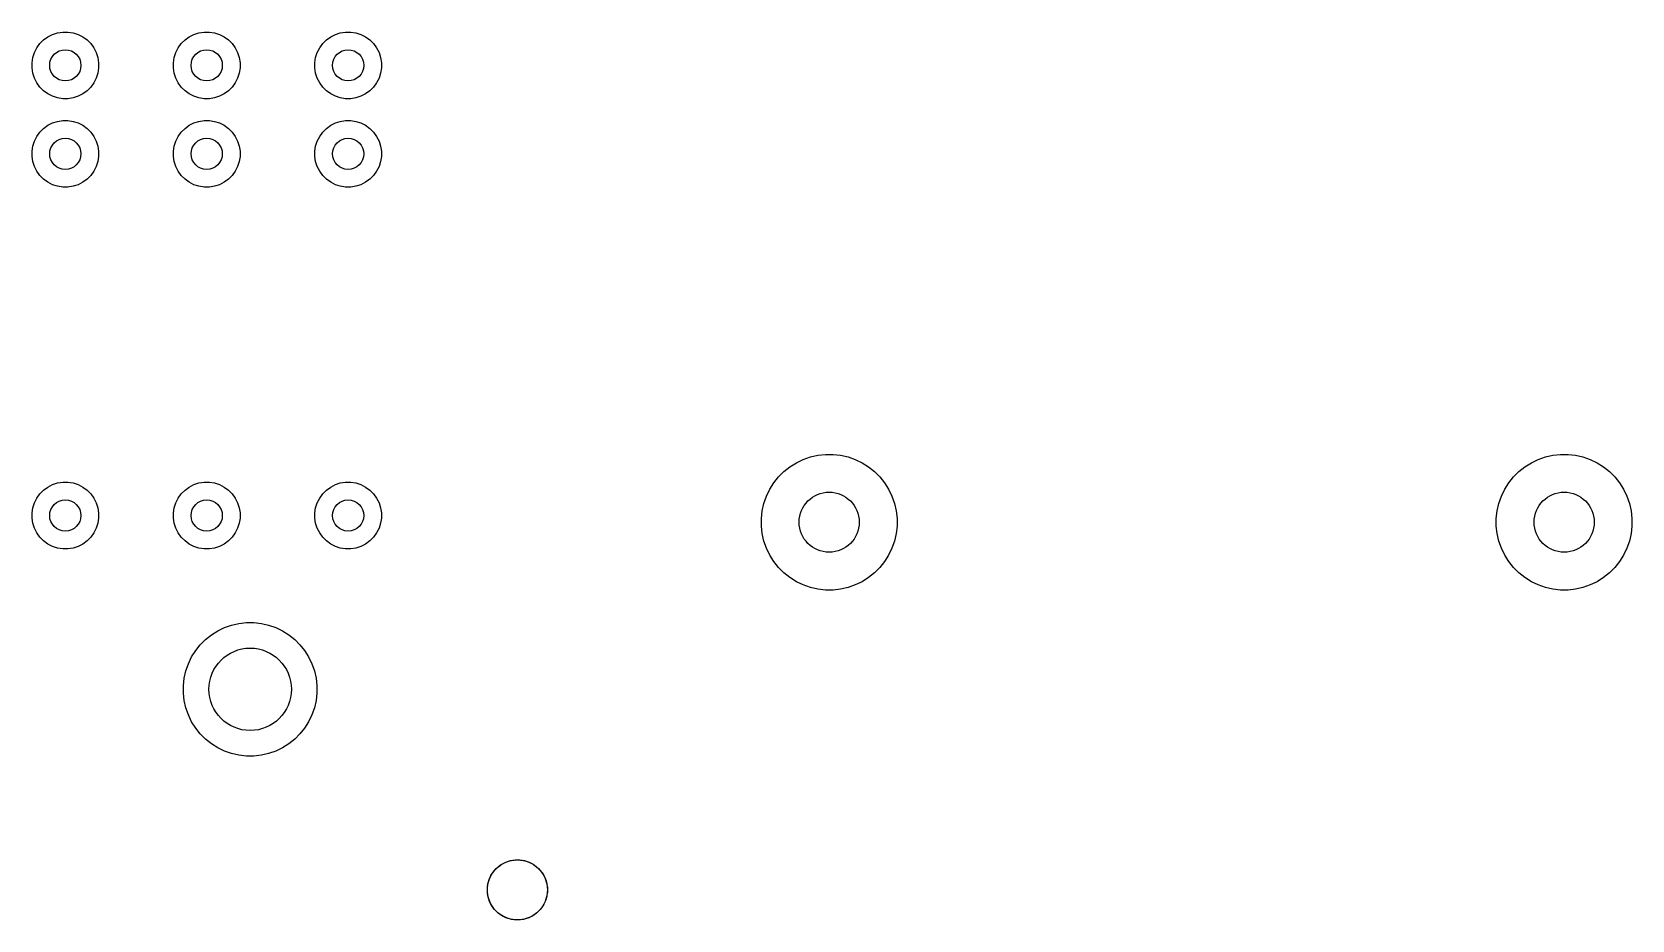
# Model space of a CAD drawing. Header units: inches. Extents: x 0.74 to 7.47, y -5.09 to -0.82.
# Drawn here: x 0.795 to 3.624, y -5.093 to -3.524 of the extents above; entities that cross this region are included whole.
import ezdxf

# ---------------------------------------------------------------- set-up
doc = ezdxf.new("R2010")
doc.units = ezdxf.units.IN
doc.header["$MEASUREMENT"] = 0
doc.layers.add('BLACK', color=250, linetype='CONTINUOUS')

msp = doc.modelspace()

# ---------------------------------------------------------------- linework, layer by layer
at = {"layer": 'BLACK', "linetype": 'CONTINUOUS'}
for p, q in [((0.816, -3.5378), (0.8235, -3.5323)), ((0.8235, -3.5323), (0.8317, -3.5281)), ((0.8317, -3.5281), (0.8405, -3.5253)), ((0.8405, -3.5253), (0.8497, -3.5238)), ((0.8497, -3.5238), (0.859, -3.5238)), ((0.859, -3.5238), (0.8681, -3.5253)), ((0.8681, -3.5253), (0.8769, -3.5281)), ((0.8769, -3.5281), (0.8852, -3.5323)), ((0.8852, -3.5323), (0.8927, -3.5378)), ((1.066, -3.5378), (1.0735, -3.5323)), ((1.0735, -3.5323), (1.0817, -3.5281)), ((1.0817, -3.5281), (1.0905, -3.5253)), ((1.0905, -3.5253), (1.0997, -3.5238)), ((1.0997, -3.5238), (1.109, -3.5238)), ((1.109, -3.5238), (1.1181, -3.5253)), ((1.1181, -3.5253), (1.1269, -3.5281)), ((1.1269, -3.5281), (1.1352, -3.5323)), ((1.1352, -3.5323), (1.1427, -3.5378)), ((1.316, -3.5378), (1.3235, -3.5323)), ((1.3235, -3.5323), (1.3317, -3.5281)), ((1.3317, -3.5281), (1.3405, -3.5253)), ((1.3405, -3.5253), (1.3497, -3.5238)), ((1.3497, -3.5238), (1.359, -3.5238)), ((1.359, -3.5238), (1.3681, -3.5253)), ((1.3681, -3.5253), (1.3769, -3.5281)), ((1.3769, -3.5281), (1.3852, -3.5323)), ((1.3852, -3.5323), (1.3927, -3.5378)), ((0.7969, -3.5689), (0.7998, -3.5601)), ((0.7998, -3.5601), (0.804, -3.5518)), ((0.804, -3.5518), (0.8094, -3.5443)), ((0.8094, -3.5443), (0.816, -3.5378)), ((0.8927, -3.5378), (0.8992, -3.5443)), ((0.8992, -3.5443), (0.9047, -3.5518)), ((0.9047, -3.5518), (0.9089, -3.5601)), ((0.9089, -3.5601), (0.9118, -3.5689)), ((1.0469, -3.5689), (1.0498, -3.5601)), ((1.0498, -3.5601), (1.054, -3.5518)), ((1.054, -3.5518), (1.0594, -3.5443)), ((1.0594, -3.5443), (1.066, -3.5378)), ((1.1427, -3.5378), (1.1492, -3.5443)), ((1.1492, -3.5443), (1.1547, -3.5518)), ((1.1547, -3.5518), (1.1589, -3.5601)), ((1.1589, -3.5601), (1.1618, -3.5689)), ((1.2969, -3.5689), (1.2998, -3.5601)), ((1.2998, -3.5601), (1.304, -3.5518)), ((1.304, -3.5518), (1.3094, -3.5443)), ((1.3094, -3.5443), (1.316, -3.5378)), ((1.3927, -3.5378), (1.3992, -3.5443)), ((1.3992, -3.5443), (1.4047, -3.5518)), ((1.4047, -3.5518), (1.4089, -3.5601)), ((1.4089, -3.5601), (1.4118, -3.5689)), ((0.7955, -3.578), (0.7969, -3.5689)), ((0.7955, -3.5873), (0.7955, -3.578)), ((0.7969, -3.5965), (0.7955, -3.5873)), ((0.9118, -3.5689), (0.9132, -3.578)), ((0.9132, -3.5873), (0.9118, -3.5965)), ((0.9132, -3.578), (0.9132, -3.5873)), ((1.0455, -3.578), (1.0469, -3.5689)), ((1.0455, -3.5873), (1.0455, -3.578)), ((1.0469, -3.5965), (1.0455, -3.5873)), ((1.1618, -3.5689), (1.1632, -3.578)), ((1.1632, -3.5873), (1.1618, -3.5965)), ((1.1632, -3.578), (1.1632, -3.5873)), ((1.2955, -3.578), (1.2969, -3.5689)), ((1.2955, -3.5873), (1.2955, -3.578)), ((1.2969, -3.5965), (1.2955, -3.5873)), ((1.4118, -3.5689), (1.4132, -3.578)), ((1.4132, -3.5873), (1.4118, -3.5965)), ((1.4132, -3.578), (1.4132, -3.5873)), ((0.7998, -3.6053), (0.7969, -3.5965)), ((0.804, -3.6135), (0.7998, -3.6053)), ((0.8094, -3.621), (0.804, -3.6135)), ((0.9047, -3.6135), (0.8992, -3.621)), ((0.9089, -3.6053), (0.9047, -3.6135)), ((0.9118, -3.5965), (0.9089, -3.6053)), ((1.0498, -3.6053), (1.0469, -3.5965)), ((1.054, -3.6135), (1.0498, -3.6053)), ((1.0594, -3.621), (1.054, -3.6135)), ((1.1547, -3.6135), (1.1492, -3.621)), ((1.1589, -3.6053), (1.1547, -3.6135)), ((1.1618, -3.5965), (1.1589, -3.6053)), ((1.2998, -3.6053), (1.2969, -3.5965)), ((1.304, -3.6135), (1.2998, -3.6053)), ((1.3094, -3.621), (1.304, -3.6135)), ((1.4047, -3.6135), (1.3992, -3.621)), ((1.4089, -3.6053), (1.4047, -3.6135)), ((1.4118, -3.5965), (1.4089, -3.6053)), ((0.816, -3.6276), (0.8094, -3.621)), ((0.8235, -3.633), (0.816, -3.6276)), ((0.8317, -3.6372), (0.8235, -3.633)), ((0.8405, -3.6401), (0.8317, -3.6372)), ((0.8497, -3.6416), (0.8405, -3.6401)), ((0.859, -3.6416), (0.8497, -3.6416)), ((0.8681, -3.6401), (0.859, -3.6416)), ((0.8769, -3.6372), (0.8681, -3.6401)), ((0.8852, -3.633), (0.8769, -3.6372)), ((0.8927, -3.6276), (0.8852, -3.633)), ((0.8992, -3.621), (0.8927, -3.6276)), ((1.066, -3.6276), (1.0594, -3.621)), ((1.0735, -3.633), (1.066, -3.6276)), ((1.0817, -3.6372), (1.0735, -3.633)), ((1.0905, -3.6401), (1.0817, -3.6372)), ((1.0997, -3.6416), (1.0905, -3.6401)), ((1.109, -3.6416), (1.0997, -3.6416)), ((1.1181, -3.6401), (1.109, -3.6416)), ((1.1269, -3.6372), (1.1181, -3.6401)), ((1.1352, -3.633), (1.1269, -3.6372)), ((1.1427, -3.6276), (1.1352, -3.633)), ((1.1492, -3.621), (1.1427, -3.6276)), ((1.316, -3.6276), (1.3094, -3.621)), ((1.3235, -3.633), (1.316, -3.6276)), ((1.3317, -3.6372), (1.3235, -3.633)), ((1.3405, -3.6401), (1.3317, -3.6372)), ((1.3497, -3.6416), (1.3405, -3.6401)), ((1.359, -3.6416), (1.3497, -3.6416)), ((1.3681, -3.6401), (1.359, -3.6416)), ((1.3769, -3.6372), (1.3681, -3.6401)), ((1.3852, -3.633), (1.3769, -3.6372)), ((1.3927, -3.6276), (1.3852, -3.633)), ((1.3992, -3.621), (1.3927, -3.6276)), ((0.804, -3.7081), (0.8094, -3.7006)), ((0.8094, -3.7006), (0.816, -3.6941)), ((0.816, -3.6941), (0.8235, -3.6886)), ((0.8235, -3.6886), (0.8317, -3.6844)), ((0.8317, -3.6844), (0.8405, -3.6816)), ((0.8405, -3.6816), (0.8497, -3.6801)), ((0.8497, -3.6801), (0.859, -3.6801)), ((0.859, -3.6801), (0.8681, -3.6816)), ((0.8681, -3.6816), (0.8769, -3.6844)), ((0.8769, -3.6844), (0.8852, -3.6886)), ((0.8852, -3.6886), (0.8927, -3.6941)), ((0.8927, -3.6941), (0.8992, -3.7006)), ((0.8992, -3.7006), (0.9047, -3.7081)), ((1.054, -3.7081), (1.0594, -3.7006)), ((1.0594, -3.7006), (1.066, -3.6941)), ((1.066, -3.6941), (1.0735, -3.6886)), ((1.0735, -3.6886), (1.0817, -3.6844)), ((1.0817, -3.6844), (1.0905, -3.6816)), ((1.0905, -3.6816), (1.0997, -3.6801)), ((1.0997, -3.6801), (1.109, -3.6801)), ((1.109, -3.6801), (1.1181, -3.6816)), ((1.1181, -3.6816), (1.1269, -3.6844)), ((1.1269, -3.6844), (1.1352, -3.6886)), ((1.1352, -3.6886), (1.1427, -3.6941)), ((1.1427, -3.6941), (1.1492, -3.7006)), ((1.1492, -3.7006), (1.1547, -3.7081)), ((1.304, -3.7081), (1.3094, -3.7006)), ((1.3094, -3.7006), (1.316, -3.6941)), ((1.316, -3.6941), (1.3235, -3.6886)), ((1.3235, -3.6886), (1.3317, -3.6844)), ((1.3317, -3.6844), (1.3405, -3.6816)), ((1.3405, -3.6816), (1.3497, -3.6801)), ((1.3497, -3.6801), (1.359, -3.6801)), ((1.359, -3.6801), (1.3681, -3.6816)), ((1.3681, -3.6816), (1.3769, -3.6844)), ((1.3769, -3.6844), (1.3852, -3.6886)), ((1.3852, -3.6886), (1.3927, -3.6941)), ((1.3927, -3.6941), (1.3992, -3.7006)), ((1.3992, -3.7006), (1.4047, -3.7081)), ((0.7955, -3.7343), (0.7969, -3.7252)), ((0.7969, -3.7252), (0.7998, -3.7164)), ((0.7998, -3.7164), (0.804, -3.7081)), ((0.9047, -3.7081), (0.9089, -3.7164)), ((0.9089, -3.7164), (0.9118, -3.7252)), ((0.9118, -3.7252), (0.9132, -3.7343)), ((1.0455, -3.7343), (1.0469, -3.7252)), ((1.0469, -3.7252), (1.0498, -3.7164)), ((1.0498, -3.7164), (1.054, -3.7081)), ((1.1547, -3.7081), (1.1589, -3.7164)), ((1.1589, -3.7164), (1.1618, -3.7252)), ((1.1618, -3.7252), (1.1632, -3.7343)), ((1.2955, -3.7343), (1.2969, -3.7252)), ((1.2969, -3.7252), (1.2998, -3.7164)), ((1.2998, -3.7164), (1.304, -3.7081)), ((1.4047, -3.7081), (1.4089, -3.7164)), ((1.4089, -3.7164), (1.4118, -3.7252)), ((1.4118, -3.7252), (1.4132, -3.7343)), ((0.7955, -3.7436), (0.7955, -3.7343)), ((0.7969, -3.7528), (0.7955, -3.7436)), ((0.7998, -3.7616), (0.7969, -3.7528)), ((0.804, -3.7698), (0.7998, -3.7616)), ((0.9089, -3.7616), (0.9047, -3.7698)), ((0.9118, -3.7528), (0.9089, -3.7616)), ((0.9132, -3.7436), (0.9118, -3.7528)), ((0.9132, -3.7343), (0.9132, -3.7436)), ((1.0455, -3.7436), (1.0455, -3.7343)), ((1.0469, -3.7528), (1.0455, -3.7436)), ((1.0498, -3.7616), (1.0469, -3.7528)), ((1.054, -3.7698), (1.0498, -3.7616)), ((1.1589, -3.7616), (1.1547, -3.7698)), ((1.1618, -3.7528), (1.1589, -3.7616)), ((1.1632, -3.7436), (1.1618, -3.7528)), ((1.1632, -3.7343), (1.1632, -3.7436)), ((1.2955, -3.7436), (1.2955, -3.7343)), ((1.2969, -3.7528), (1.2955, -3.7436)), ((1.2998, -3.7616), (1.2969, -3.7528)), ((1.304, -3.7698), (1.2998, -3.7616)), ((1.4089, -3.7616), (1.4047, -3.7698)), ((1.4118, -3.7528), (1.4089, -3.7616)), ((1.4132, -3.7436), (1.4118, -3.7528)), ((1.4132, -3.7343), (1.4132, -3.7436)), ((0.8094, -3.7773), (0.804, -3.7698)), ((0.816, -3.7839), (0.8094, -3.7773)), ((0.8235, -3.7893), (0.816, -3.7839)), ((0.8317, -3.7935), (0.8235, -3.7893)), ((0.8852, -3.7893), (0.8769, -3.7935)), ((0.8927, -3.7839), (0.8852, -3.7893)), ((0.8992, -3.7773), (0.8927, -3.7839)), ((0.9047, -3.7698), (0.8992, -3.7773)), ((1.0594, -3.7773), (1.054, -3.7698)), ((1.066, -3.7839), (1.0594, -3.7773)), ((1.0735, -3.7893), (1.066, -3.7839)), ((1.0817, -3.7935), (1.0735, -3.7893)), ((1.1352, -3.7893), (1.1269, -3.7935)), ((1.1427, -3.7839), (1.1352, -3.7893)), ((1.1492, -3.7773), (1.1427, -3.7839)), ((1.1547, -3.7698), (1.1492, -3.7773)), ((1.3094, -3.7773), (1.304, -3.7698)), ((1.316, -3.7839), (1.3094, -3.7773)), ((1.3235, -3.7893), (1.316, -3.7839)), ((1.3317, -3.7935), (1.3235, -3.7893)), ((1.3852, -3.7893), (1.3769, -3.7935)), ((1.3927, -3.7839), (1.3852, -3.7893)), ((1.3992, -3.7773), (1.3927, -3.7839)), ((1.4047, -3.7698), (1.3992, -3.7773)), ((0.8405, -3.7964), (0.8317, -3.7935)), ((0.8497, -3.7978), (0.8405, -3.7964)), ((0.859, -3.7978), (0.8497, -3.7978)), ((0.8681, -3.7964), (0.859, -3.7978)), ((0.8769, -3.7935), (0.8681, -3.7964)), ((1.0905, -3.7964), (1.0817, -3.7935)), ((1.0997, -3.7978), (1.0905, -3.7964)), ((1.109, -3.7978), (1.0997, -3.7978)), ((1.1181, -3.7964), (1.109, -3.7978)), ((1.1269, -3.7935), (1.1181, -3.7964)), ((1.3405, -3.7964), (1.3317, -3.7935)), ((1.3497, -3.7978), (1.3405, -3.7964)), ((1.359, -3.7978), (1.3497, -3.7978)), ((1.3681, -3.7964), (1.359, -3.7978)), ((1.3769, -3.7935), (1.3681, -3.7964)), ((2.1846, -4.2714), (2.198, -4.2699)), ((2.198, -4.2699), (2.2115, -4.2699)), ((2.2115, -4.2699), (2.2248, -4.2714)), ((3.4838, -4.2714), (3.4972, -4.2699)), ((3.4972, -4.2699), (3.5107, -4.2699)), ((3.5107, -4.2699), (3.5241, -4.2714)), ((2.1247, -4.3002), (2.1352, -4.2918)), ((2.1352, -4.2918), (2.1466, -4.2847)), ((2.1466, -4.2847), (2.1588, -4.2788)), ((2.1588, -4.2788), (2.1715, -4.2744)), ((2.1715, -4.2744), (2.1846, -4.2714)), ((2.2248, -4.2714), (2.238, -4.2744)), ((2.238, -4.2744), (2.2507, -4.2788)), ((2.2507, -4.2788), (2.2628, -4.2847)), ((2.2628, -4.2847), (2.2742, -4.2918)), ((2.2742, -4.2918), (2.2847, -4.3002)), ((3.4239, -4.3002), (3.4345, -4.2918)), ((3.4345, -4.2918), (3.4459, -4.2847)), ((3.4459, -4.2847), (3.458, -4.2788)), ((3.458, -4.2788), (3.4707, -4.2744)), ((3.4707, -4.2744), (3.4838, -4.2714)), ((3.5241, -4.2714), (3.5372, -4.2744)), ((3.5372, -4.2744), (3.5499, -4.2788)), ((3.5499, -4.2788), (3.562, -4.2847)), ((3.562, -4.2847), (3.5734, -4.2918)), ((3.5734, -4.2918), (3.584, -4.3002)), ((0.8235, -4.3276), (0.8317, -4.3234)), ((0.8317, -4.3234), (0.8405, -4.3205)), ((0.8405, -4.3205), (0.8497, -4.3191)), ((0.8497, -4.3191), (0.859, -4.3191)), ((0.859, -4.3191), (0.8681, -4.3205)), ((0.8681, -4.3205), (0.8769, -4.3234)), ((0.8769, -4.3234), (0.8852, -4.3276)), ((1.0735, -4.3276), (1.0817, -4.3234)), ((1.0817, -4.3234), (1.0905, -4.3205)), ((1.0905, -4.3205), (1.0997, -4.3191)), ((1.0997, -4.3191), (1.109, -4.3191)), ((1.109, -4.3191), (1.1181, -4.3205)), ((1.1181, -4.3205), (1.1269, -4.3234)), ((1.1269, -4.3234), (1.1352, -4.3276)), ((1.3235, -4.3276), (1.3317, -4.3234)), ((1.3317, -4.3234), (1.3405, -4.3205)), ((1.3405, -4.3205), (1.3497, -4.3191)), ((1.3497, -4.3191), (1.359, -4.3191)), ((1.359, -4.3191), (1.3681, -4.3205)), ((1.3681, -4.3205), (1.3769, -4.3234)), ((1.3769, -4.3234), (1.3852, -4.3276)), ((2.0996, -4.3317), (2.1068, -4.3203)), ((2.1068, -4.3203), (2.1152, -4.3097)), ((2.1152, -4.3097), (2.1247, -4.3002)), ((2.2847, -4.3002), (2.2943, -4.3097)), ((2.2943, -4.3097), (2.3027, -4.3203)), ((2.3027, -4.3203), (2.3098, -4.3317)), ((3.3988, -4.3317), (3.406, -4.3203)), ((3.406, -4.3203), (3.4144, -4.3097)), ((3.4144, -4.3097), (3.4239, -4.3002)), ((3.584, -4.3002), (3.5935, -4.3097)), ((3.5935, -4.3097), (3.6019, -4.3203)), ((3.6019, -4.3203), (3.609, -4.3317)), ((0.7969, -4.3642), (0.7998, -4.3554)), ((0.7998, -4.3554), (0.804, -4.3471)), ((0.804, -4.3471), (0.8094, -4.3396)), ((0.8094, -4.3396), (0.816, -4.333)), ((0.816, -4.333), (0.8235, -4.3276)), ((0.8852, -4.3276), (0.8927, -4.333)), ((0.8927, -4.333), (0.8992, -4.3396)), ((0.8992, -4.3396), (0.9047, -4.3471)), ((0.9047, -4.3471), (0.9089, -4.3554)), ((0.9089, -4.3554), (0.9118, -4.3642)), ((1.0469, -4.3642), (1.0498, -4.3554)), ((1.0498, -4.3554), (1.054, -4.3471)), ((1.054, -4.3471), (1.0594, -4.3396)), ((1.0594, -4.3396), (1.066, -4.333)), ((1.066, -4.333), (1.0735, -4.3276)), ((1.1352, -4.3276), (1.1427, -4.333)), ((1.1427, -4.333), (1.1492, -4.3396)), ((1.1492, -4.3396), (1.1547, -4.3471)), ((1.1547, -4.3471), (1.1589, -4.3554)), ((1.1589, -4.3554), (1.1618, -4.3642)), ((1.2969, -4.3642), (1.2998, -4.3554)), ((1.2998, -4.3554), (1.304, -4.3471)), ((1.304, -4.3471), (1.3094, -4.3396)), ((1.3094, -4.3396), (1.316, -4.333)), ((1.316, -4.333), (1.3235, -4.3276)), ((1.3852, -4.3276), (1.3927, -4.333)), ((1.3927, -4.333), (1.3992, -4.3396)), ((1.3992, -4.3396), (1.4047, -4.3471)), ((1.4047, -4.3471), (1.4089, -4.3554)), ((1.4089, -4.3554), (1.4118, -4.3642)), ((2.0893, -4.3565), (2.0938, -4.3438)), ((2.0938, -4.3438), (2.0996, -4.3317)), ((2.3098, -4.3317), (2.3157, -4.3438)), ((2.3157, -4.3438), (2.3201, -4.3565)), ((3.3886, -4.3565), (3.393, -4.3438)), ((3.393, -4.3438), (3.3988, -4.3317)), ((3.609, -4.3317), (3.6149, -4.3438)), ((3.6149, -4.3438), (3.6193, -4.3565)), ((0.7955, -4.3733), (0.7969, -4.3642)), ((0.7955, -4.3826), (0.7955, -4.3733)), ((0.7969, -4.3917), (0.7955, -4.3826)), ((0.9118, -4.3642), (0.9132, -4.3733)), ((0.9132, -4.3826), (0.9118, -4.3917)), ((0.9132, -4.3733), (0.9132, -4.3826)), ((1.0455, -4.3733), (1.0469, -4.3642)), ((1.0455, -4.3826), (1.0455, -4.3733)), ((1.0469, -4.3917), (1.0455, -4.3826)), ((1.1618, -4.3642), (1.1632, -4.3733)), ((1.1632, -4.3826), (1.1618, -4.3917)), ((1.1632, -4.3733), (1.1632, -4.3826)), ((1.2955, -4.3733), (1.2969, -4.3642)), ((1.2955, -4.3826), (1.2955, -4.3733)), ((1.2969, -4.3917), (1.2955, -4.3826)), ((1.4118, -4.3642), (1.4132, -4.3733)), ((1.4132, -4.3826), (1.4118, -4.3917)), ((1.4132, -4.3733), (1.4132, -4.3826)), ((2.0848, -4.383), (2.0863, -4.3696)), ((2.0848, -4.3965), (2.0848, -4.383)), ((2.0863, -4.3696), (2.0893, -4.3565)), ((2.3201, -4.3565), (2.3231, -4.3696)), ((2.3231, -4.3696), (2.3246, -4.383)), ((2.3246, -4.383), (2.3246, -4.3965)), ((3.384, -4.383), (3.3856, -4.3696)), ((3.384, -4.3965), (3.384, -4.383)), ((3.3856, -4.3696), (3.3886, -4.3565)), ((3.6193, -4.3565), (3.6223, -4.3696)), ((3.6223, -4.3696), (3.6238, -4.383)), ((3.6238, -4.383), (3.6238, -4.3965)), ((0.7998, -4.4006), (0.7969, -4.3917)), ((0.804, -4.4088), (0.7998, -4.4006)), ((0.8094, -4.4163), (0.804, -4.4088)), ((0.9047, -4.4088), (0.8992, -4.4163)), ((0.9089, -4.4006), (0.9047, -4.4088)), ((0.9118, -4.3917), (0.9089, -4.4006)), ((1.0498, -4.4006), (1.0469, -4.3917)), ((1.054, -4.4088), (1.0498, -4.4006)), ((1.0594, -4.4163), (1.054, -4.4088)), ((1.1547, -4.4088), (1.1492, -4.4163)), ((1.1589, -4.4006), (1.1547, -4.4088)), ((1.1618, -4.3917), (1.1589, -4.4006)), ((1.2998, -4.4006), (1.2969, -4.3917)), ((1.304, -4.4088), (1.2998, -4.4006)), ((1.3094, -4.4163), (1.304, -4.4088)), ((1.4047, -4.4088), (1.3992, -4.4163)), ((1.4089, -4.4006), (1.4047, -4.4088)), ((1.4118, -4.3917), (1.4089, -4.4006)), ((2.0863, -4.4099), (2.0848, -4.3965)), ((2.0893, -4.423), (2.0863, -4.4099)), ((2.3231, -4.4099), (2.3201, -4.423)), ((2.3246, -4.3965), (2.3231, -4.4099)), ((3.3856, -4.4099), (3.384, -4.3965)), ((3.3886, -4.423), (3.3856, -4.4099)), ((3.6223, -4.4099), (3.6193, -4.423)), ((3.6238, -4.3965), (3.6223, -4.4099)), ((0.816, -4.4229), (0.8094, -4.4163)), ((0.8235, -4.4283), (0.816, -4.4229)), ((0.8317, -4.4325), (0.8235, -4.4283)), ((0.8405, -4.4354), (0.8317, -4.4325)), ((0.8497, -4.4368), (0.8405, -4.4354)), ((0.859, -4.4368), (0.8497, -4.4368)), ((0.8681, -4.4354), (0.859, -4.4368)), ((0.8769, -4.4325), (0.8681, -4.4354)), ((0.8852, -4.4283), (0.8769, -4.4325)), ((0.8927, -4.4229), (0.8852, -4.4283)), ((0.8992, -4.4163), (0.8927, -4.4229)), ((1.066, -4.4229), (1.0594, -4.4163)), ((1.0735, -4.4283), (1.066, -4.4229)), ((1.0817, -4.4325), (1.0735, -4.4283)), ((1.0905, -4.4354), (1.0817, -4.4325)), ((1.0997, -4.4368), (1.0905, -4.4354)), ((1.109, -4.4368), (1.0997, -4.4368)), ((1.1181, -4.4354), (1.109, -4.4368)), ((1.1269, -4.4325), (1.1181, -4.4354)), ((1.1352, -4.4283), (1.1269, -4.4325)), ((1.1427, -4.4229), (1.1352, -4.4283)), ((1.1492, -4.4163), (1.1427, -4.4229)), ((1.316, -4.4229), (1.3094, -4.4163)), ((1.3235, -4.4283), (1.316, -4.4229)), ((1.3317, -4.4325), (1.3235, -4.4283)), ((1.3405, -4.4354), (1.3317, -4.4325)), ((1.3497, -4.4368), (1.3405, -4.4354)), ((1.359, -4.4368), (1.3497, -4.4368)), ((1.3681, -4.4354), (1.359, -4.4368)), ((1.3769, -4.4325), (1.3681, -4.4354)), ((1.3852, -4.4283), (1.3769, -4.4325)), ((1.3927, -4.4229), (1.3852, -4.4283)), ((1.3992, -4.4163), (1.3927, -4.4229)), ((2.0938, -4.4357), (2.0893, -4.423)), ((2.0996, -4.4478), (2.0938, -4.4357)), ((2.3157, -4.4357), (2.3098, -4.4478)), ((2.3201, -4.423), (2.3157, -4.4357)), ((3.393, -4.4357), (3.3886, -4.423)), ((3.3988, -4.4478), (3.393, -4.4357)), ((3.6149, -4.4357), (3.609, -4.4478)), ((3.6193, -4.423), (3.6149, -4.4357)), ((2.1068, -4.4592), (2.0996, -4.4478)), ((2.1152, -4.4698), (2.1068, -4.4592)), ((2.3027, -4.4592), (2.2943, -4.4698)), ((2.3098, -4.4478), (2.3027, -4.4592)), ((3.406, -4.4592), (3.3988, -4.4478)), ((3.4144, -4.4698), (3.406, -4.4592)), ((3.6019, -4.4592), (3.5935, -4.4698)), ((3.609, -4.4478), (3.6019, -4.4592)), ((2.1247, -4.4793), (2.1152, -4.4698)), ((2.1352, -4.4877), (2.1247, -4.4793)), ((2.1466, -4.4949), (2.1352, -4.4877)), ((2.1588, -4.5007), (2.1466, -4.4949)), ((2.2628, -4.4949), (2.2507, -4.5007)), ((2.2742, -4.4877), (2.2628, -4.4949)), ((2.2847, -4.4793), (2.2742, -4.4877)), ((2.2943, -4.4698), (2.2847, -4.4793)), ((3.4239, -4.4793), (3.4144, -4.4698)), ((3.4345, -4.4877), (3.4239, -4.4793)), ((3.4459, -4.4949), (3.4345, -4.4877)), ((3.458, -4.5007), (3.4459, -4.4949)), ((3.562, -4.4949), (3.5499, -4.5007)), ((3.5734, -4.4877), (3.562, -4.4949)), ((3.584, -4.4793), (3.5734, -4.4877)), ((3.5935, -4.4698), (3.584, -4.4793)), ((2.1715, -4.5051), (2.1588, -4.5007)), ((2.1846, -4.5081), (2.1715, -4.5051)), ((2.198, -4.5097), (2.1846, -4.5081)), ((2.2115, -4.5097), (2.198, -4.5097)), ((2.2248, -4.5081), (2.2115, -4.5097)), ((2.238, -4.5051), (2.2248, -4.5081)), ((2.2507, -4.5007), (2.238, -4.5051)), ((3.4707, -4.5051), (3.458, -4.5007)), ((3.4838, -4.5081), (3.4707, -4.5051)), ((3.4972, -4.5097), (3.4838, -4.5081)), ((3.5107, -4.5097), (3.4972, -4.5097)), ((3.5241, -4.5081), (3.5107, -4.5097)), ((3.5372, -4.5051), (3.5241, -4.5081)), ((3.5499, -4.5007), (3.5372, -4.5051)), ((1.1128, -4.5887), (1.124, -4.5817)), ((1.124, -4.5817), (1.1359, -4.5759)), ((1.1359, -4.5759), (1.1484, -4.5715)), ((1.1484, -4.5715), (1.1613, -4.5686)), ((1.1613, -4.5686), (1.1745, -4.5671)), ((1.1745, -4.5671), (1.1877, -4.5671)), ((1.1877, -4.5671), (1.2009, -4.5686)), ((1.2009, -4.5686), (1.2138, -4.5715)), ((1.2138, -4.5715), (1.2263, -4.5759)), ((1.2263, -4.5759), (1.2382, -4.5817)), ((1.2382, -4.5817), (1.2494, -4.5887)), ((1.0848, -4.6167), (1.093, -4.6063)), ((1.093, -4.6063), (1.1024, -4.597)), ((1.1024, -4.597), (1.1128, -4.5887)), ((1.2494, -4.5887), (1.2598, -4.597)), ((1.2598, -4.597), (1.2692, -4.6063)), ((1.2692, -4.6063), (1.2774, -4.6167)), ((1.072, -4.6398), (1.0777, -4.6279)), ((1.0777, -4.6279), (1.0848, -4.6167)), ((1.2774, -4.6167), (1.2845, -4.6279)), ((1.2845, -4.6279), (1.2902, -4.6398)), ((1.0632, -4.6784), (1.0647, -4.6653)), ((1.0647, -4.6653), (1.0676, -4.6523)), ((1.0676, -4.6523), (1.072, -4.6398)), ((1.2902, -4.6398), (1.2946, -4.6523)), ((1.2946, -4.6523), (1.2975, -4.6653)), ((1.2975, -4.6653), (1.299, -4.6784)), ((1.0632, -4.6917), (1.0632, -4.6784)), ((1.0647, -4.7048), (1.0632, -4.6917)), ((1.299, -4.6917), (1.2975, -4.7048)), ((1.299, -4.6784), (1.299, -4.6917)), ((1.0676, -4.7177), (1.0647, -4.7048)), ((1.072, -4.7302), (1.0676, -4.7177)), ((1.2946, -4.7177), (1.2902, -4.7302)), ((1.2975, -4.7048), (1.2946, -4.7177)), ((1.0777, -4.7422), (1.072, -4.7302)), ((1.0848, -4.7534), (1.0777, -4.7422)), ((1.2845, -4.7422), (1.2774, -4.7534)), ((1.2902, -4.7302), (1.2845, -4.7422)), ((1.093, -4.7637), (1.0848, -4.7534)), ((1.1024, -4.7731), (1.093, -4.7637)), ((1.1128, -4.7814), (1.1024, -4.7731)), ((1.2598, -4.7731), (1.2494, -4.7814)), ((1.2692, -4.7637), (1.2598, -4.7731)), ((1.2774, -4.7534), (1.2692, -4.7637)), ((1.124, -4.7884), (1.1128, -4.7814)), ((1.1359, -4.7942), (1.124, -4.7884)), ((1.1484, -4.7985), (1.1359, -4.7942)), ((1.1613, -4.8015), (1.1484, -4.7985)), ((1.1745, -4.803), (1.1613, -4.8015)), ((1.1877, -4.803), (1.1745, -4.803)), ((1.2009, -4.8015), (1.1877, -4.803)), ((1.2138, -4.7985), (1.2009, -4.8015)), ((1.2263, -4.7942), (1.2138, -4.7985)), ((1.2382, -4.7884), (1.2263, -4.7942)), ((1.2494, -4.7814), (1.2382, -4.7884)), ((1.6082, -5.0116), (1.6131, -5.0049)), ((1.6131, -5.0049), (1.619, -4.999)), ((1.619, -4.999), (1.6258, -4.9941)), ((1.6258, -4.9941), (1.6332, -4.9903)), ((1.6332, -4.9903), (1.6411, -4.9877)), ((1.6411, -4.9877), (1.6494, -4.9864)), ((1.6494, -4.9864), (1.6577, -4.9864)), ((1.6577, -4.9864), (1.666, -4.9877)), ((1.666, -4.9877), (1.6739, -4.9903)), ((1.6739, -4.9903), (1.6813, -4.9941)), ((1.6813, -4.9941), (1.6881, -4.999)), ((1.6881, -4.999), (1.694, -5.0049)), ((1.694, -5.0049), (1.6989, -5.0116)), ((1.6006, -5.0352), (1.6019, -5.027)), ((1.6019, -5.027), (1.6044, -5.019)), ((1.6044, -5.019), (1.6082, -5.0116)), ((1.6989, -5.0116), (1.7026, -5.019)), ((1.7026, -5.019), (1.7052, -5.027)), ((1.7052, -5.027), (1.7065, -5.0352)), ((1.6006, -5.0435), (1.6006, -5.0352)), ((1.6019, -5.0518), (1.6006, -5.0435)), ((1.6044, -5.0597), (1.6019, -5.0518)), ((1.6082, -5.0671), (1.6044, -5.0597)), ((1.7026, -5.0597), (1.6989, -5.0671)), ((1.7052, -5.0518), (1.7026, -5.0597)), ((1.7065, -5.0435), (1.7052, -5.0518)), ((1.7065, -5.0352), (1.7065, -5.0435)), ((1.6131, -5.0739), (1.6082, -5.0671)), ((1.619, -5.0798), (1.6131, -5.0739)), ((1.6258, -5.0847), (1.619, -5.0798)), ((1.6332, -5.0885), (1.6258, -5.0847)), ((1.6411, -5.0911), (1.6332, -5.0885)), ((1.6494, -5.0924), (1.6411, -5.0911)), ((1.666, -5.0911), (1.6577, -5.0924)), ((1.6739, -5.0885), (1.666, -5.0911)), ((1.6813, -5.0847), (1.6739, -5.0885)), ((1.6881, -5.0798), (1.6813, -5.0847)), ((1.694, -5.0739), (1.6881, -5.0798)), ((1.6989, -5.0671), (1.694, -5.0739)), ((1.6577, -5.0924), (1.6494, -5.0924))]:
    msp.add_line(p, q, dxfattribs=at)
at = {"layer": 'BLACK'}
for centre, radius in [((0.8543, -3.5827), 0.0276), ((1.1043, -3.5827), 0.0276), ((1.3543, -3.5827), 0.0276), ((0.8543, -3.739), 0.0276), ((1.1043, -3.739), 0.0276), ((1.3543, -3.739), 0.0276), ((0.8543, -4.378), 0.0276), ((1.1043, -4.378), 0.0276), ((1.3543, -4.378), 0.0276), ((2.2047, -4.3898), 0.0531), ((2.2047, -4.3898), 0.0531), ((3.5039, -4.3898), 0.0531), ((3.5039, -4.3898), 0.0531), ((1.1811, -4.685), 0.0728), ((1.6535, -5.0394), 0.0531), ((1.6535, -5.0394), 0.0531)]:
    msp.add_circle(centre, radius, dxfattribs=at)
at = {"layer": 'WHITE'}
for centre, radius in [((0.8543, -3.5827), 0.0276), ((1.1043, -3.5827), 0.0276), ((1.3543, -3.5827), 0.0276), ((0.8543, -3.739), 0.0276), ((1.1043, -3.739), 0.0276), ((1.3543, -3.739), 0.0276), ((0.8543, -4.378), 0.0276), ((1.1043, -4.378), 0.0276), ((1.3543, -4.378), 0.0276), ((1.1811, -4.685), 0.0728)]:
    msp.add_circle(centre, radius, dxfattribs=at)

doc.saveas('drawing.dxf')
